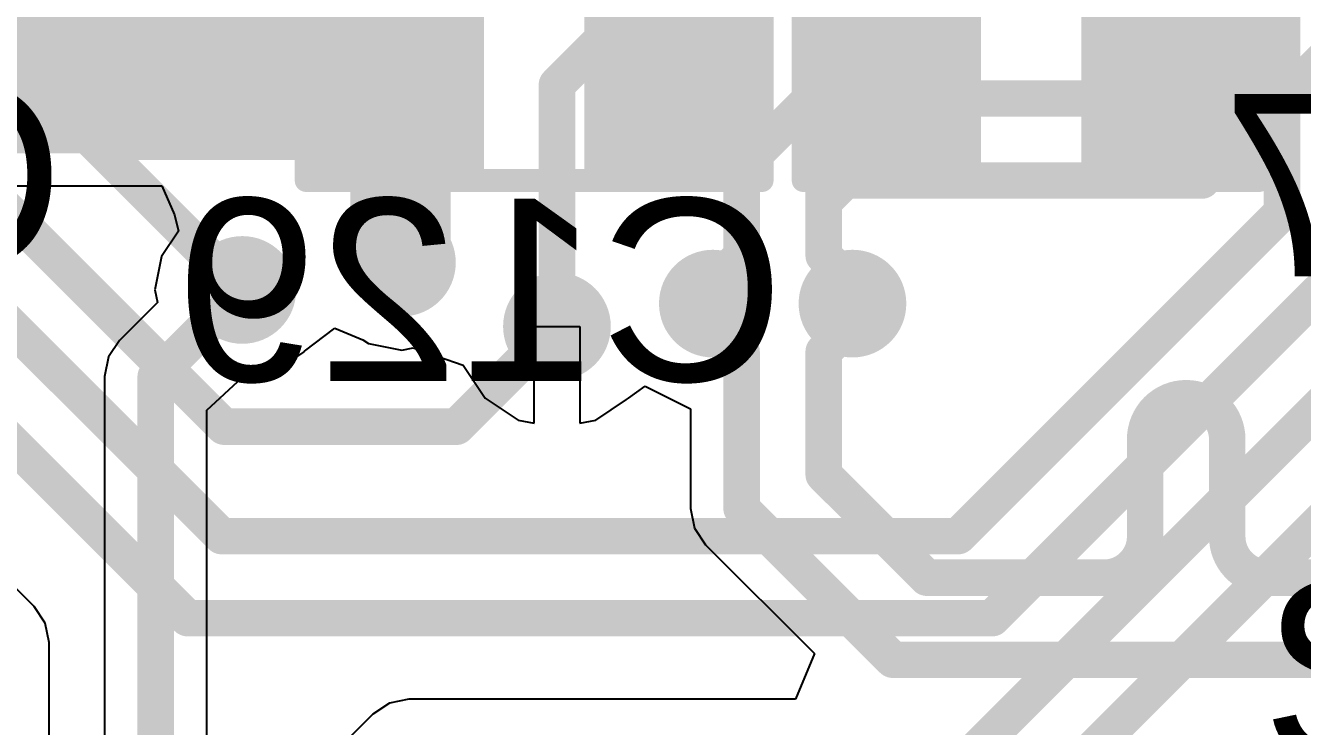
# Model space of a CAD drawing. Header units: millimetres. Extents: x -0.71 to 2.98, y -0.65 to 2.9.
# Drawn here: x 0.1605 to 0.4405, y 0.2702 to 0.424 of the extents above; entities that cross this region are included whole.
import ezdxf

# ---------------------------------------------------------------- set-up
doc = ezdxf.new("R2010")
doc.units = ezdxf.units.MM
doc.header["$MEASUREMENT"] = 0
for name, color, linetype in [('BottomLayer', 5, 'Continuous'), ('BottomOverlay', 54, 'Continuous'), ('BottomPaste', 16, 'Continuous'), ('BottomSolder', 6, 'Continuous'), ('Mechanical2', 216, 'Continuous'), ('TopLayer', 1, 'Continuous'), ('TopOverlay', 2, 'Continuous'), ('TopPaste', 8, 'Continuous'), ('TopSolder', 216, 'Continuous'), ('ViaHoleLayer', 16, 'Continuous')]:
    doc.layers.add(name, color=color, linetype=linetype)
doc.styles.add('Arial', font='', dxfattribs={"height": 0.2})
doc.styles.get('Arial').set_extended_font_data('Arial')

# ---------------------------------------------------------------- blocks, each defined once
blk = doc.blocks.new('SOLDER_BRIDGE_54')
at = {"layer": 'TopLayer'}
for points in [[(-0.045, -0.0175), (-0.045, 0.0175), (-0.015, 0.0175), (-0.015, -0.0175)], [(0.015, -0.0175), (0.015, 0.0175), (0.045, 0.0175), (0.045, -0.0175)]]:
    blk.add_hatch(color=1, dxfattribs=at).paths.add_polyline_path(points)
at = {"layer": 'TopPaste'}
for points in [[(-0.045, -0.0175), (-0.045, 0.0175), (-0.015, 0.0175), (-0.015, -0.0175)], [(0.015, -0.0175), (0.015, 0.0175), (0.045, 0.0175), (0.045, -0.0175)]]:
    blk.add_hatch(color=8, dxfattribs=at).paths.add_polyline_path(points)
at = {"layer": 'TopSolder'}
for points in [[(-0.049, -0.0215), (-0.049, 0.0215), (-0.011, 0.0215), (-0.011, -0.0215)], [(0.011, -0.0215), (0.011, 0.0215), (0.049, 0.0215), (0.049, -0.0215)]]:
    blk.add_hatch(color=216, dxfattribs=at).paths.add_polyline_path(points)
at = {"layer": 'TopOverlay', "const_width": 0.005}
for points in [[(0.05, 0.022), (-0.05, 0.022)], [(-0.05, 0.022), (-0.05, -0.022)], [(0.05, 0.022), (0.05, -0.022)], [(0.05, -0.022), (-0.05, -0.022)]]:
    blk.add_lwpolyline(points, dxfattribs=at)
at = {"layer": 'TopOverlay', "const_width": 0.0025}
for points in [[(-0.05125, 0.022, 1), (-0.04875, 0.022, 1)], [(-0.05125, 0.022, 1), (-0.04875, 0.022, 1)], [(0.04875, 0.022, 1), (0.05125, 0.022, 1)], [(0.04875, 0.022, 1), (0.05125, 0.022, 1)], [(-0.05125, -0.022, 1), (-0.04875, -0.022, 1)], [(-0.05125, -0.022, 1), (-0.04875, -0.022, 1)], [(0.04875, -0.022, 1), (0.05125, -0.022, 1)], [(0.04875, -0.022, 1), (0.05125, -0.022, 1)]]:
    blk.add_lwpolyline(points, format="xyb", close=True, dxfattribs=at)
blk = doc.blocks.new('SOLDER_BRIDGE_56')
at = {"layer": 'TopLayer'}
for points in [[(-0.045, -0.0175), (-0.045, 0.0175), (-0.015, 0.0175), (-0.015, -0.0175)], [(0.015, -0.0175), (0.015, 0.0175), (0.045, 0.0175), (0.045, -0.0175)]]:
    blk.add_hatch(color=1, dxfattribs=at).paths.add_polyline_path(points)
at = {"layer": 'TopPaste'}
for points in [[(-0.045, -0.0175), (-0.045, 0.0175), (-0.015, 0.0175), (-0.015, -0.0175)], [(0.015, -0.0175), (0.015, 0.0175), (0.045, 0.0175), (0.045, -0.0175)]]:
    blk.add_hatch(color=8, dxfattribs=at).paths.add_polyline_path(points)
at = {"layer": 'TopSolder'}
for points in [[(-0.049, -0.0215), (-0.049, 0.0215), (-0.011, 0.0215), (-0.011, -0.0215)], [(0.011, -0.0215), (0.011, 0.0215), (0.049, 0.0215), (0.049, -0.0215)]]:
    blk.add_hatch(color=216, dxfattribs=at).paths.add_polyline_path(points)
at = {"layer": 'TopOverlay', "const_width": 0.005}
for points in [[(-0.05, 0.022), (0.05, 0.022)], [(-0.05, -0.022), (-0.05, 0.022)], [(0.05, -0.022), (0.05, 0.022)], [(-0.05, -0.022), (0.05, -0.022)]]:
    blk.add_lwpolyline(points, dxfattribs=at)
at = {"layer": 'TopOverlay', "const_width": 0.0025}
for points in [[(-0.05125, 0.022, 1), (-0.04875, 0.022, 1)], [(-0.05125, 0.022, 1), (-0.04875, 0.022, 1)], [(0.04875, 0.022, 1), (0.05125, 0.022, 1)], [(0.04875, 0.022, 1), (0.05125, 0.022, 1)], [(-0.05125, -0.022, 1), (-0.04875, -0.022, 1)], [(-0.05125, -0.022, 1), (-0.04875, -0.022, 1)], [(0.04875, -0.022, 1), (0.05125, -0.022, 1)], [(0.04875, -0.022, 1), (0.05125, -0.022, 1)]]:
    blk.add_lwpolyline(points, format="xyb", close=True, dxfattribs=at)
blk = doc.blocks.new('CAP_0402_B_137')
at = {"layer": 'BottomLayer'}
for points in [[(-0.0095, 0.0125), (-0.0095, -0.0125), (-0.0275, -0.0125), (-0.0275, 0.0125)], [(0.0275, 0.0125), (0.0275, -0.0125), (0.0095, -0.0125), (0.0095, 0.0125)]]:
    blk.add_hatch(color=5, dxfattribs=at).paths.add_polyline_path(points)
at = {"layer": 'BottomPaste'}
for points in [[(-0.0095, 0.0125), (-0.0095, -0.0125), (-0.0275, -0.0125), (-0.0275, 0.0125)], [(0.0275, 0.0125), (0.0275, -0.0125), (0.0095, -0.0125), (0.0095, 0.0125)]]:
    blk.add_hatch(color=16, dxfattribs=at).paths.add_polyline_path(points)
at = {"layer": 'BottomSolder'}
for points in [[(-0.00714, 0.01486), (-0.00714, -0.01486), (-0.02986, -0.01486), (-0.02986, 0.01486)], [(0.02986, 0.01486), (0.02986, -0.01486), (0.00714, -0.01486), (0.00714, 0.01486)]]:
    blk.add_hatch(color=6, dxfattribs=at).paths.add_polyline_path(points)
at = {"layer": 'BottomOverlay', "const_width": 0.005}
for points in [[(-0.011, 0.016), (-0.031, 0.016)], [(-0.031, -0.016), (-0.031, 0.016)], [(0.031, 0.016), (0.011, 0.016)], [(0.031, -0.016), (0.031, 0.016)], [(-0.011, -0.016), (-0.031, -0.016)], [(0.031, -0.016), (0.011, -0.016)]]:
    blk.add_lwpolyline(points, dxfattribs=at)
at = {"layer": 'BottomOverlay', "const_width": 0.0025}
for points in [[(-0.03225, 0.016, 1), (-0.02975, 0.016, 1)], [(-0.03225, 0.016, 1), (-0.02975, 0.016, 1)], [(-0.01225, 0.016, 1), (-0.00975, 0.016, 1)], [(0.00975, 0.016, 1), (0.01225, 0.016, 1)], [(0.02975, 0.016, 1), (0.03225, 0.016, 1)], [(0.02975, 0.016, 1), (0.03225, 0.016, 1)], [(-0.03225, -0.016, 1), (-0.02975, -0.016, 1)], [(-0.03225, -0.016, 1), (-0.02975, -0.016, 1)], [(-0.01225, -0.016, 1), (-0.00975, -0.016, 1)], [(0.00975, -0.016, 1), (0.01225, -0.016, 1)], [(0.02975, -0.016, 1), (0.03225, -0.016, 1)], [(0.02975, -0.016, 1), (0.03225, -0.016, 1)]]:
    blk.add_lwpolyline(points, format="xyb", close=True, dxfattribs=at)
blk = doc.blocks.new('CAP_0603_B_138')
at = {"layer": 'BottomLayer'}
for points in [[(-0.045, -0.0175), (-0.045, 0.0175), (-0.015, 0.0175), (-0.015, -0.0175)], [(0.015, -0.0175), (0.015, 0.0175), (0.045, 0.0175), (0.045, -0.0175)]]:
    blk.add_hatch(color=5, dxfattribs=at).paths.add_polyline_path(points)
at = {"layer": 'BottomPaste'}
for points in [[(-0.045, -0.0175), (-0.045, 0.0175), (-0.015, 0.0175), (-0.015, -0.0175)], [(0.015, -0.0175), (0.015, 0.0175), (0.045, 0.0175), (0.045, -0.0175)]]:
    blk.add_hatch(color=16, dxfattribs=at).paths.add_polyline_path(points)
at = {"layer": 'BottomSolder'}
for points in [[(-0.04736, -0.01986), (-0.04736, 0.01986), (-0.01264, 0.01986), (-0.01264, -0.01986)], [(0.01264, -0.01986), (0.01264, 0.01986), (0.04736, 0.01986), (0.04736, -0.01986)]]:
    blk.add_hatch(color=6, dxfattribs=at).paths.add_polyline_path(points)
at = {"layer": 'BottomOverlay', "const_width": 0.005}
for points in [[(-0.018, 0.021), (-0.049, 0.021)], [(-0.049, -0.021), (-0.049, 0.021)], [(0.049, 0.021), (0.018, 0.021)], [(0.049, -0.021), (0.049, 0.021)], [(-0.018, -0.021), (-0.049, -0.021)], [(0.049, -0.021), (0.018, -0.021)]]:
    blk.add_lwpolyline(points, dxfattribs=at)
at = {"layer": 'BottomOverlay', "const_width": 0.0025}
for points in [[(-0.05025, 0.021, 1), (-0.04775, 0.021, 1)], [(-0.05025, 0.021, 1), (-0.04775, 0.021, 1)], [(-0.01925, 0.021, 1), (-0.01675, 0.021, 1)], [(0.01675, 0.021, 1), (0.01925, 0.021, 1)], [(0.04775, 0.021, 1), (0.05025, 0.021, 1)], [(0.04775, 0.021, 1), (0.05025, 0.021, 1)], [(-0.05025, -0.021, 1), (-0.04775, -0.021, 1)], [(-0.05025, -0.021, 1), (-0.04775, -0.021, 1)], [(-0.01925, -0.021, 1), (-0.01675, -0.021, 1)], [(0.01675, -0.021, 1), (0.01925, -0.021, 1)], [(0.04775, -0.021, 1), (0.05025, -0.021, 1)], [(0.04775, -0.021, 1), (0.05025, -0.021, 1)]]:
    blk.add_lwpolyline(points, format="xyb", close=True, dxfattribs=at)

msp = doc.modelspace()

# ---------------------------------------------------------------- hatches: boundary and pattern name
at = {"layer": 'BottomLayer'}
for points in [[(0.14, 0.4), (0.221, 0.4), (0.221, 0.447), (0.14, 0.447)], [(-0.123, 0.396), (0.221, 0.396), (0.221, 0.433), (-0.123, 0.433)]]:
    msp.add_hatch(color=5, dxfattribs=at).paths.add_polyline_path(points)
h = msp.add_hatch(color=5, dxfattribs=at)
edge = h.paths.add_edge_path()
edge.add_arc((0.243, 0.372), 0.01181, 0, 360)
h = msp.add_hatch(color=5, dxfattribs=at)
edge = h.paths.add_edge_path()
edge.add_arc((0.208, 0.366), 0.01181, 0, 360)
h = msp.add_hatch(color=5, dxfattribs=at)
edge = h.paths.add_edge_path()
edge.add_arc((0.31119, 0.363), 0.01181, 0, 360)
h = msp.add_hatch(color=5, dxfattribs=at)
edge = h.paths.add_edge_path()
edge.add_arc((0.34181, 0.363), 0.01181, 0, 360)
h = msp.add_hatch(color=5, dxfattribs=at)
edge = h.paths.add_edge_path()
edge.add_arc((0.277, 0.358), 0.01181, 0, 360)
at = {"layer": 'BottomSolder'}
h = msp.add_hatch(color=6, dxfattribs=at)
edge = h.paths.add_edge_path()
edge.add_arc((0.243, 0.372), 0.00791, 0, 360)
h = msp.add_hatch(color=6, dxfattribs=at)
edge = h.paths.add_edge_path()
edge.add_arc((0.208, 0.366), 0.00791, 0, 360)
h = msp.add_hatch(color=6, dxfattribs=at)
edge = h.paths.add_edge_path()
edge.add_arc((0.31119, 0.363), 0.00791, 0, 360)
h = msp.add_hatch(color=6, dxfattribs=at)
edge = h.paths.add_edge_path()
edge.add_arc((0.34181, 0.363), 0.00791, 0, 360)
h = msp.add_hatch(color=6, dxfattribs=at)
edge = h.paths.add_edge_path()
edge.add_arc((0.277, 0.358), 0.00791, 0, 360)
at = {"layer": 'TopLayer'}
h = msp.add_hatch(color=1, dxfattribs=at)
edge = h.paths.add_edge_path()
edge.add_arc((0.243, 0.372), 0.01181, 0, 360)
h = msp.add_hatch(color=1, dxfattribs=at)
edge = h.paths.add_edge_path()
edge.add_arc((0.208, 0.366), 0.01181, 0, 360)
h = msp.add_hatch(color=1, dxfattribs=at)
edge = h.paths.add_edge_path()
edge.add_arc((0.31119, 0.363), 0.01181, 0, 360)
h = msp.add_hatch(color=1, dxfattribs=at)
edge = h.paths.add_edge_path()
edge.add_arc((0.34181, 0.363), 0.01181, 0, 360)
h = msp.add_hatch(color=1, dxfattribs=at)
edge = h.paths.add_edge_path()
edge.add_arc((0.277, 0.358), 0.01181, 0, 360)
at = {"layer": 'TopSolder'}
h = msp.add_hatch(color=216, dxfattribs=at)
edge = h.paths.add_edge_path()
edge.add_arc((0.243, 0.372), 0.00791, 0, 360)
h = msp.add_hatch(color=216, dxfattribs=at)
edge = h.paths.add_edge_path()
edge.add_arc((0.208, 0.366), 0.00791, 0, 360)
h = msp.add_hatch(color=216, dxfattribs=at)
edge = h.paths.add_edge_path()
edge.add_arc((0.31119, 0.363), 0.00791, 0, 360)
h = msp.add_hatch(color=216, dxfattribs=at)
edge = h.paths.add_edge_path()
edge.add_arc((0.34181, 0.363), 0.00791, 0, 360)
h = msp.add_hatch(color=216, dxfattribs=at)
edge = h.paths.add_edge_path()
edge.add_arc((0.277, 0.358), 0.00791, 0, 360)
at = {"layer": 'ViaHoleLayer'}
h = msp.add_hatch(color=16, dxfattribs=at)
edge = h.paths.add_edge_path()
edge.add_arc((0.243, 0.372), 0.00591, 0, 360)
h = msp.add_hatch(color=16, dxfattribs=at)
edge = h.paths.add_edge_path()
edge.add_arc((0.208, 0.366), 0.00591, 0, 360)
h = msp.add_hatch(color=16, dxfattribs=at)
edge = h.paths.add_edge_path()
edge.add_arc((0.31119, 0.363), 0.00591, 0, 360)
h = msp.add_hatch(color=16, dxfattribs=at)
edge = h.paths.add_edge_path()
edge.add_arc((0.34181, 0.363), 0.00591, 0, 360)
h = msp.add_hatch(color=16, dxfattribs=at)
edge = h.paths.add_edge_path()
edge.add_arc((0.277, 0.358), 0.00591, 0, 360)

# ---------------------------------------------------------------- linework, layer by layer
at = {"layer": 'BottomLayer'}
for p, q in [((-0.076, 0.38886), (0.19036, 0.38886)), ((0.19036, 0.38886), (0.19316, 0.38247)), ((0.19316, 0.38247), (0.19397, 0.37886)), ((0.19397, 0.37886), (0.19028, 0.37334)), ((0.19028, 0.37334), (0.18882, 0.366)), ((0.18882, 0.366), (0.18937, 0.36323)), ((0.18937, 0.36323), (0.18107, 0.35493)), ((0.22163, 0.35254), (0.22832, 0.3576)), ((0.22832, 0.3576), (0.23445, 0.35509)), ((0.272, 0.33676), (0.272, 0.358)), ((0.272, 0.358), (0.282, 0.358)), ((0.282, 0.358), (0.282, 0.33676)), ((0.18107, 0.35493), (0.17864, 0.35129)), ((0.23445, 0.35509), (0.23566, 0.35428)), ((0.23566, 0.35428), (0.243, 0.35282)), ((0.243, 0.35282), (0.2455, 0.35332)), ((0.2455, 0.35332), (0.25645, 0.34949)), ((0.17864, 0.35129), (0.17778, 0.347)), ((0.21534, 0.34828), (0.22156, 0.35244)), ((0.22156, 0.35244), (0.22163, 0.35254)), ((0.208, 0.34682), (0.21534, 0.34828)), ((0.25645, 0.34949), (0.26128, 0.34228)), ((0.17778, 0.347), (0.17778, 0.347)), ((0.17778, 0.347), (0.17778, 0.18231)), ((0.20022, 0.33961), (0.208, 0.34682)), ((0.29272, 0.34227), (0.29632, 0.34488)), ((0.29632, 0.34488), (0.30628, 0.33994)), ((0.26128, 0.34228), (0.26849, 0.33745)), ((0.28551, 0.33745), (0.29222, 0.34194)), ((0.29222, 0.34194), (0.29272, 0.34227)), ((0.20022, 0.24586), (0.20022, 0.33961)), ((0.30628, 0.33994), (0.30628, 0.31804)), ((0.26849, 0.33745), (0.272, 0.33676)), ((0.282, 0.33676), (0.28551, 0.33745)), ((0.30628, 0.31804), (0.30628, 0.31804)), ((0.30628, 0.31804), (0.30714, 0.31375)), ((0.30714, 0.31375), (0.30957, 0.31011)), ((0.16236, 0.29658), (0.14634, 0.3126)), ((0.30957, 0.31011), (0.33347, 0.28622)), ((0.16479, 0.29294), (0.16236, 0.29658)), ((0.16565, 0.28864), (0.16479, 0.29294)), ((0.16565, 0.17839), (0.16565, 0.28864)), ((0.16565, 0.28864), (0.16565, 0.28864)), ((0.33347, 0.28622), (0.32933, 0.27622)), ((0.24025, 0.27536), (0.23661, 0.27293)), ((0.24454, 0.27622), (0.24025, 0.27536)), ((0.32933, 0.27622), (0.24454, 0.27622)), ((0.24454, 0.27622), (0.24454, 0.27622)), ((0.23661, 0.27293), (0.21276, 0.24908)), ((0.23661, 0.27293), (0.23661, 0.27293))]:
    msp.add_line(p, q, dxfattribs=at)
at = {"layer": 'BottomLayer', "const_width": 0.008}
for points in [[(0.243, 0.372), (0.243, 0.479)], [(0.411, 0.408), (0.436, 0.433)], [(0.277, 0.411), (0.295, 0.429)], [(0.41846, 0.39), (0.454, 0.42554)], [(0.277, 0.358), (0.277, 0.411)], [(0.3175, 0.39277), (0.33273, 0.408)], [(0.33273, 0.408), (0.411, 0.408)], [(0.3175, 0.37354), (0.3175, 0.39277)], [(0.3355, 0.38531), (0.34019, 0.39)], [(0.34019, 0.39), (0.41846, 0.39)], [(0.3355, 0.37354), (0.3355, 0.38531)], [(0.31119, 0.36723), (0.3175, 0.37354)], [(0.3355, 0.37354), (0.34181, 0.36723)], [(0.189, 0.347), (0.208, 0.366)], [(0.31119, 0.35877), (0.31119, 0.36723)], [(0.34181, 0.363), (0.34181, 0.36723)], [(0.34181, 0.35877), (0.34181, 0.363)], [(0.31119, 0.35877), (0.3175, 0.35246)], [(0.3355, 0.35246), (0.34181, 0.35877)], [(0.3175, 0.31804), (0.3175, 0.35246)], [(0.3355, 0.3255), (0.3355, 0.35246)], [(0.189, 0.007), (0.189, 0.347)], [(0.406, 0.31188), (0.406, 0.33325)], [(0.424, 0.31188), (0.424, 0.33325)], [(0.3355, 0.3255), (0.35812, 0.30288)], [(0.3175, 0.31804), (0.35067, 0.28488)], [(0.35812, 0.30288), (0.38133, 0.30288)], [(0.38133, 0.30288), (0.397, 0.30288)], [(0.433, 0.30288), (0.455, 0.30288)], [(0.35067, 0.28488), (0.73088, 0.28488)]]:
    msp.add_lwpolyline(points, dxfattribs=at)
at = {"layer": 'BottomLayer', "const_width": 0.004}
for points in [[(0.275, 0.411, 1), (0.279, 0.411, 1)], [(0.275, 0.411, 1), (0.279, 0.411, 1)], [(0.33073, 0.408, 1), (0.33473, 0.408, 1)], [(0.33073, 0.408, 1), (0.33473, 0.408, 1)], [(0.409, 0.408, 1), (0.413, 0.408, 1)], [(0.409, 0.408, 1), (0.413, 0.408, 1)], [(0.3155, 0.39277, 1), (0.3195, 0.39277, 1)], [(0.3155, 0.39277, 1), (0.3195, 0.39277, 1)], [(0.33819, 0.39, 1), (0.34219, 0.39, 1)], [(0.33819, 0.39, 1), (0.34219, 0.39, 1)], [(0.41646, 0.39, 1), (0.42046, 0.39, 1)], [(0.41646, 0.39, 1), (0.42046, 0.39, 1)], [(0.3335, 0.38531, 1), (0.3375, 0.38531, 1)], [(0.3335, 0.38531, 1), (0.3375, 0.38531, 1)], [(0.241, 0.372, 1), (0.245, 0.372, 1)], [(0.3155, 0.37354, 1), (0.3195, 0.37354, 1)], [(0.3155, 0.37354, 1), (0.3195, 0.37354, 1)], [(0.3335, 0.37354, 1), (0.3375, 0.37354, 1)], [(0.3335, 0.37354, 1), (0.3375, 0.37354, 1)], [(0.206, 0.366, 1), (0.21, 0.366, 1)], [(0.30919, 0.36723, 1), (0.31319, 0.36723, 1)], [(0.30919, 0.36723, 1), (0.31319, 0.36723, 1)], [(0.33981, 0.36723, 1), (0.34381, 0.36723, 1)], [(0.33981, 0.36723, 1), (0.34381, 0.36723, 1)], [(0.33981, 0.363, 1), (0.34381, 0.363, 1)], [(0.33981, 0.363, 1), (0.34381, 0.363, 1)], [(0.275, 0.358, 1), (0.279, 0.358, 1)], [(0.30919, 0.35877, 1), (0.31319, 0.35877, 1)], [(0.30919, 0.35877, 1), (0.31319, 0.35877, 1)], [(0.33981, 0.35877, 1), (0.34381, 0.35877, 1)], [(0.33981, 0.35877, 1), (0.34381, 0.35877, 1)], [(0.3155, 0.35246, 1), (0.3195, 0.35246, 1)], [(0.3155, 0.35246, 1), (0.3195, 0.35246, 1)], [(0.3335, 0.35246, 1), (0.3375, 0.35246, 1)], [(0.3335, 0.35246, 1), (0.3375, 0.35246, 1)], [(0.187, 0.347, 1), (0.191, 0.347, 1)], [(0.187, 0.347, 1), (0.191, 0.347, 1)], [(0.404, 0.33325, 1), (0.408, 0.33325, 1)], [(0.404, 0.33325, 1), (0.408, 0.33325, 1)], [(0.422, 0.33325, 1), (0.426, 0.33325, 1)], [(0.422, 0.33325, 1), (0.426, 0.33325, 1)], [(0.3335, 0.3255, 1), (0.3375, 0.3255, 1)], [(0.3335, 0.3255, 1), (0.3375, 0.3255, 1)], [(0.3155, 0.31804, 1), (0.3195, 0.31804, 1)], [(0.3155, 0.31804, 1), (0.3195, 0.31804, 1)], [(0.404, 0.31188, 1), (0.408, 0.31188, 1)], [(0.404, 0.31188, 1), (0.408, 0.31188, 1)], [(0.422, 0.31188, 1), (0.426, 0.31188, 1)], [(0.422, 0.31188, 1), (0.426, 0.31188, 1)], [(0.35612, 0.30288, 1), (0.36012, 0.30288, 1)], [(0.35612, 0.30288, 1), (0.36012, 0.30288, 1)], [(0.37933, 0.30288, 1), (0.38333, 0.30288, 1)], [(0.37933, 0.30288, 1), (0.38333, 0.30288, 1)], [(0.395, 0.30288, 1), (0.399, 0.30288, 1)], [(0.395, 0.30288, 1), (0.399, 0.30288, 1)], [(0.431, 0.30288, 1), (0.435, 0.30288, 1)], [(0.431, 0.30288, 1), (0.435, 0.30288, 1)], [(0.34867, 0.28488, 1), (0.35267, 0.28488, 1)], [(0.34867, 0.28488, 1), (0.35267, 0.28488, 1)]]:
    msp.add_lwpolyline(points, format="xyb", close=True, dxfattribs=at)
at = {"layer": 'BottomLayer', "const_width": 0.008}
for points in [[(0.406, 0.33325, -1), (0.424, 0.33325)], [(0.406, 0.31188, -0.414214), (0.397, 0.30288)], [(0.433, 0.30288, -0.414214), (0.424, 0.31188)]]:
    msp.add_lwpolyline(points, format="xyb", dxfattribs=at)
at = {"layer": 'Mechanical2', "const_width": 0.01}
msp.add_lwpolyline([(2.97335, 1.12706, 1), (-0.56996, 1.12706, 1)], format="xyb", close=True, dxfattribs=at)
at = {"layer": 'TopLayer'}
for points, const_width in [([(0.173, 0.401), (0.173, 0.515)], 0.008), ([(0.436, 0.383), (0.436, 0.50031)], 0.008), ([(0.413, 0.414), (0.413, 0.447)], 0.008), ([(0.242, 0.412), (0.24269, 0.41131)], 0.022), ([(0.24269, 0.37231), (0.24269, 0.41131)], 0.022), ([(0.411, 0.412), (0.413, 0.414)], 0.008), ([(0.302, 0.4095), (0.302, 0.412)], 0.008), ([(0.351, 0.4095), (0.351, 0.412)], 0.008), ([(0.302, 0.4095), (0.3175, 0.394)], 0.008), ([(0.3355, 0.394), (0.351, 0.4095)], 0.008), ([(0.173, 0.401), (0.208, 0.366)], 0.008), ([(0.11791, 0.39754), (0.20346, 0.312)], 0.008), ([(0.146, 0.394), (0.204, 0.336)], 0.008), ([(0.3175, 0.37354), (0.3175, 0.394)], 0.008), ([(0.3355, 0.37354), (0.3355, 0.394)], 0.008), ([(0.09991, 0.39009), (0.196, 0.294)], 0.008), ([(0.365, 0.312), (0.436, 0.383)], 0.008), ([(0.24269, 0.37231), (0.243, 0.372)], 0.022), ([(0.37246, 0.294), (0.454, 0.37554)], 0.008), ([(0.36574, 0.262), (0.46574, 0.362)], 0.008), ([(0.255, 0.336), (0.277, 0.358)], 0.008), ([(0.204, 0.336), (0.255, 0.336)], 0.008), ([(0.37319, 0.244), (0.46014, 0.33095)], 0.008), ([(0.20346, 0.312), (0.365, 0.312)], 0.008), ([(0.196, 0.294), (0.37246, 0.294)], 0.008)]:
    msp.add_lwpolyline(points, dxfattribs=dict(at, const_width=const_width))
for points, const_width in [([(0.2365, 0.412, 1), (0.2475, 0.412, 1)], 0.011), ([(0.23719, 0.41131, 1), (0.24819, 0.41131, 1)], 0.011), ([(0.23719, 0.41131, 1), (0.24819, 0.41131, 1)], 0.011), ([(0.411, 0.414, 1), (0.415, 0.414, 1)], 0.004), ([(0.411, 0.414, 1), (0.415, 0.414, 1)], 0.004), ([(0.3, 0.412, 1), (0.304, 0.412, 1)], 0.004), ([(0.349, 0.412, 1), (0.353, 0.412, 1)], 0.004), ([(0.409, 0.412, 1), (0.413, 0.412, 1)], 0.004), ([(0.3, 0.4095, 1), (0.304, 0.4095, 1)], 0.004), ([(0.3, 0.4095, 1), (0.304, 0.4095, 1)], 0.004), ([(0.349, 0.4095, 1), (0.353, 0.4095, 1)], 0.004), ([(0.349, 0.4095, 1), (0.353, 0.4095, 1)], 0.004), ([(0.171, 0.401, 1), (0.175, 0.401, 1)], 0.004), ([(0.171, 0.401, 1), (0.175, 0.401, 1)], 0.004), ([(0.3155, 0.394, 1), (0.3195, 0.394, 1)], 0.004), ([(0.3155, 0.394, 1), (0.3195, 0.394, 1)], 0.004), ([(0.3335, 0.394, 1), (0.3375, 0.394, 1)], 0.004), ([(0.3335, 0.394, 1), (0.3375, 0.394, 1)], 0.004), ([(0.434, 0.383, 1), (0.438, 0.383, 1)], 0.004), ([(0.434, 0.383, 1), (0.438, 0.383, 1)], 0.004), ([(0.23719, 0.37231, 1), (0.24819, 0.37231, 1)], 0.011), ([(0.23719, 0.37231, 1), (0.24819, 0.37231, 1)], 0.011), ([(0.2375, 0.372, 1), (0.2485, 0.372, 1)], 0.011), ([(0.3155, 0.37354, 1), (0.3195, 0.37354, 1)], 0.004), ([(0.3335, 0.37354, 1), (0.3375, 0.37354, 1)], 0.004), ([(0.206, 0.366, 1), (0.21, 0.366, 1)], 0.004), ([(0.275, 0.358, 1), (0.279, 0.358, 1)], 0.004), ([(0.202, 0.336, 1), (0.206, 0.336, 1)], 0.004), ([(0.202, 0.336, 1), (0.206, 0.336, 1)], 0.004), ([(0.253, 0.336, 1), (0.257, 0.336, 1)], 0.004), ([(0.253, 0.336, 1), (0.257, 0.336, 1)], 0.004), ([(0.20146, 0.312, 1), (0.20546, 0.312, 1)], 0.004), ([(0.20146, 0.312, 1), (0.20546, 0.312, 1)], 0.004), ([(0.363, 0.312, 1), (0.367, 0.312, 1)], 0.004), ([(0.363, 0.312, 1), (0.367, 0.312, 1)], 0.004), ([(0.194, 0.294, 1), (0.198, 0.294, 1)], 0.004), ([(0.194, 0.294, 1), (0.198, 0.294, 1)], 0.004), ([(0.37046, 0.294, 1), (0.37446, 0.294, 1)], 0.004), ([(0.37046, 0.294, 1), (0.37446, 0.294, 1)], 0.004)]:
    msp.add_lwpolyline(points, format="xyb", close=True, dxfattribs=dict(at, const_width=const_width))

# ---------------------------------------------------------------- block references
for name, p, rotation in [('CAP_0603_B_138', (0.201, 0.446), 270), ('CAP_0402_B_137', (0.156, 0.452), 270), ('SOLDER_BRIDGE_54', (0.381, 0.412), 180)]:
    msp.add_blockref(name, p, dxfattribs=dict(rotation=rotation))
msp.add_blockref('SOLDER_BRIDGE_56', (0.272, 0.412))

# ---------------------------------------------------------------- texts
at = {"layer": 'BottomOverlay', "style": 'Arial', "text_generation_flag": 2}
for s, p in [('C130', (0.16898, 0.37101)), ('C97', (0.52532, 0.36901)), ('C129', (0.32698, 0.34601))]:
    msp.add_text(s, height=0.04, dxfattribs=at).set_placement(p)
at = {"layer": 'TopOverlay', "style": 'Arial'}
msp.add_text('SB26', height=0.04, dxfattribs=at).set_placement((0.43151, 0.2622))

doc.saveas('drawing.dxf')
